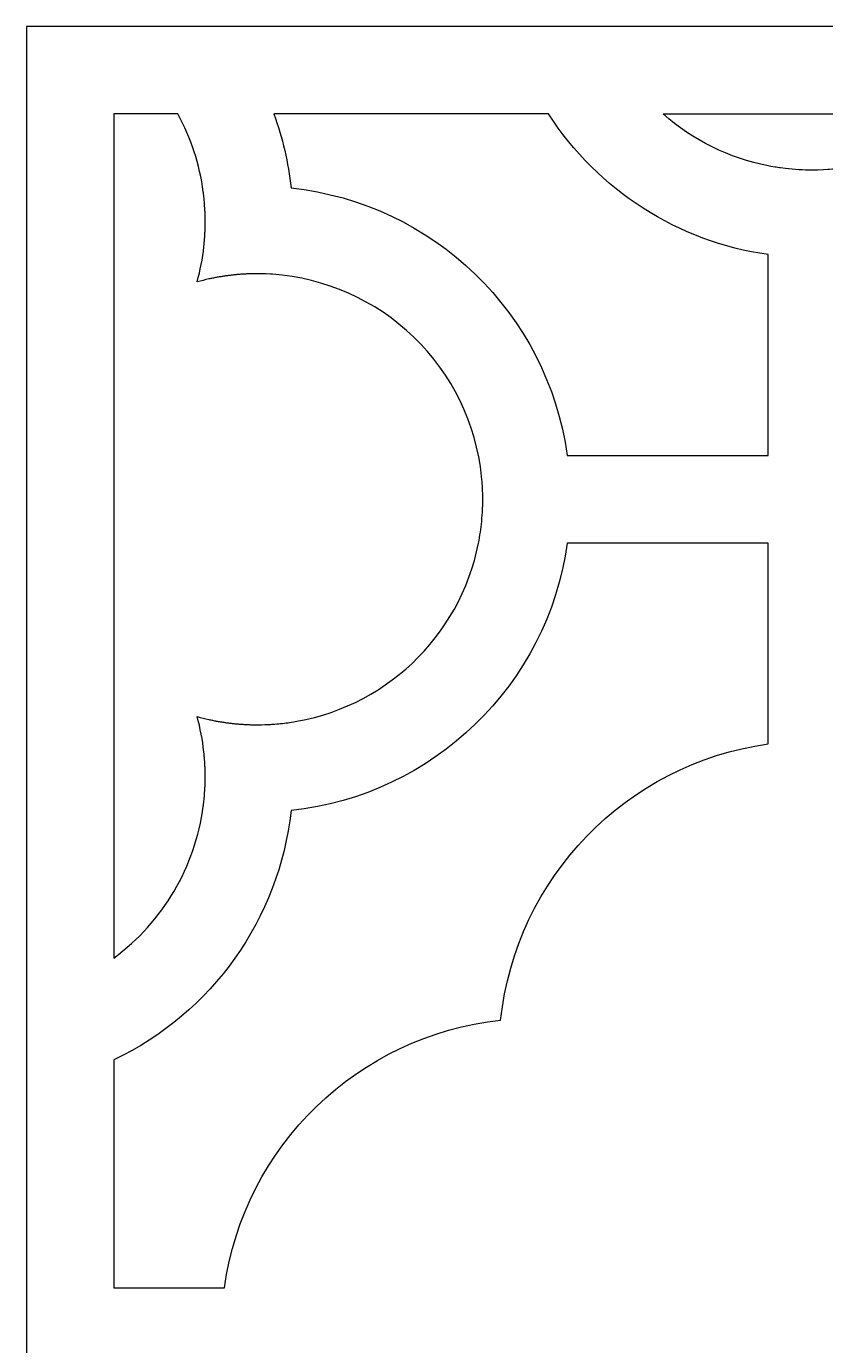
# Model space of a CAD drawing. Header units: centimetres. Extents: x -8.6 to 7.4, y -2.5 to 11.8.
# Drawn here: x -0.189 to 1.044, y 9.78 to 11.816 of the extents above; entities that cross this region are included whole.
import ezdxf

# ---------------------------------------------------------------- set-up
doc = ezdxf.new("R2010")
doc.units = ezdxf.units.CM
doc.header["$MEASUREMENT"] = 0
doc.layers.add('layer 1', color=7, linetype='Continuous')

msp = doc.modelspace()

# ---------------------------------------------------------------- linework, layer by layer
at = {"layer": 'layer 1', "color": 242}
for points, knots in [([(-0.18941, 11.81631), (-0.18941, 11.81631), (-0.0542, 11.81631), (-0.0542, 11.81631), (-0.0542, 11.81631), (-0.0542, 11.81631), (7.23783, 11.81631), (7.23783, 11.81631), (7.23783, 11.81631), (7.23783, 11.81631), (7.37304, 11.81631), (7.37304, 11.81631), (7.37304, 11.81631), (7.37304, 11.81631), (7.37304, 11.6811), (7.37304, 11.6811), (7.37304, 11.6811), (7.37304, 11.6811), (7.37304, -2.35212), (7.37304, -2.35212), (7.37304, -2.35212), (7.37304, -2.35212), (7.37304, -2.48733), (7.37304, -2.48733), (7.37304, -2.48733), (7.37304, -2.48733), (7.23783, -2.48733), (7.23783, -2.48733), (7.23783, -2.48733), (7.23783, -2.48733), (-0.0542, -2.48733), (-0.0542, -2.48733), (-0.0542, -2.48733), (-0.0542, -2.48733), (-0.18941, -2.48733), (-0.18941, -2.48733), (-0.18941, -2.48733), (-0.18941, -2.48733), (-0.18941, -2.35212), (-0.18941, -2.35212), (-0.18941, -2.35212), (-0.18941, -2.35212), (-0.18941, 11.6811), (-0.18941, 11.6811), (-0.18941, 11.6811), (-0.18941, 11.6811), (-0.18941, 11.81631), (-0.18941, 11.81631)], [0, 0, 0, 0, 0.0769231, 0.0769231, 0.0769231, 0.0769231, 0.1538462, 0.1538462, 0.1538462, 0.1538462, 0.2307692, 0.2307692, 0.2307692, 0.2307692, 0.3076923, 0.3076923, 0.3076923, 0.3076923, 0.3846154, 0.3846154, 0.3846154, 0.3846154, 0.4615385, 0.4615385, 0.4615385, 0.4615385, 0.5384615, 0.5384615, 0.5384615, 0.5384615, 0.6153846, 0.6153846, 0.6153846, 0.6153846, 0.6923077, 0.6923077, 0.6923077, 0.6923077, 0.7692308, 0.7692308, 0.7692308, 0.7692308, 0.8461538, 0.8461538, 0.8461538, 0.8461538, 1, 1, 1, 1]), ([(0.04442, 11.6811), (0.06472, 11.64383), (0.078, 11.60313), (0.08359, 11.56107), (0.08359, 11.56107), (0.08359, 11.56107), (0.08379, 11.55961), (0.08379, 11.55961), (0.08379, 11.55961), (0.08379, 11.55961), (0.08396, 11.55813), (0.08396, 11.55813), (0.08396, 11.55813), (0.08396, 11.55813), (0.08432, 11.55518), (0.08432, 11.55518), (0.08432, 11.55518), (0.08432, 11.55518), (0.08458, 11.55297), (0.08458, 11.55297), (0.08458, 11.55297), (0.08458, 11.55297), (0.08475, 11.55152), (0.08475, 11.55152), (0.08475, 11.55152), (0.08475, 11.55152), (0.08496, 11.54928), (0.08496, 11.54928), (0.08496, 11.54928), (0.08496, 11.54928), (0.08514, 11.54739), (0.08514, 11.54739), (0.08514, 11.54739), (0.08514, 11.54739), (0.0853, 11.54559), (0.0853, 11.54559), (0.0853, 11.54559), (0.0853, 11.54559), (0.08542, 11.54408), (0.08542, 11.54408), (0.08542, 11.54408), (0.08542, 11.54408), (0.08553, 11.54283), (0.08553, 11.54283), (0.08553, 11.54283), (0.08553, 11.54283), (0.08566, 11.54111), (0.08566, 11.54111), (0.08566, 11.54111), (0.08566, 11.54111), (0.0861, 11.53442), (0.0861, 11.53442), (0.0861, 11.53442), (0.0861, 11.53442), (0.08619, 11.53294), (0.08619, 11.53294), (0.08619, 11.53294), (0.08619, 11.53294), (0.08624, 11.53143), (0.08624, 11.53143), (0.08624, 11.53143), (0.08624, 11.53143), (0.08633, 11.52994), (0.08633, 11.52994), (0.08633, 11.52994), (0.08633, 11.52994), (0.08638, 11.52843), (0.08638, 11.52843), (0.08638, 11.52843), (0.08638, 11.52843), (0.08645, 11.52623), (0.08645, 11.52623), (0.08645, 11.52623), (0.08645, 11.52623), (0.08659, 11.52124), (0.08659, 11.52124), (0.08659, 11.52124), (0.08659, 11.52124), (0.08661, 11.51936), (0.08661, 11.51936), (0.08661, 11.51936), (0.08661, 11.51936), (0.08666, 11.51708), (0.08666, 11.51708), (0.08666, 11.51708), (0.08666, 11.51708), (0.08668, 11.51486), (0.08668, 11.51486), (0.08668, 11.51486), (0.08668, 11.51486), (0.08666, 11.51334), (0.08666, 11.51334), (0.08666, 11.51334), (0.08666, 11.51334), (0.08666, 11.51185), (0.08666, 11.51185), (0.08666, 11.51185), (0.08666, 11.51185), (0.08661, 11.51034), (0.08661, 11.51034), (0.08661, 11.51034), (0.08661, 11.51034), (0.08661, 11.50884), (0.08661, 11.50884), (0.08661, 11.50884), (0.08661, 11.50884), (0.08657, 11.50734), (0.08657, 11.50734), (0.08657, 11.50734), (0.08657, 11.50734), (0.08654, 11.50583), (0.08654, 11.50583), (0.08654, 11.50583), (0.08654, 11.50583), (0.08651, 11.50434), (0.08651, 11.50434), (0.08651, 11.50434), (0.08651, 11.50434), (0.08645, 11.50285), (0.08645, 11.50285), (0.08645, 11.50285), (0.08645, 11.50285), (0.08638, 11.50136), (0.08638, 11.50136), (0.08638, 11.50136), (0.08638, 11.50136), (0.08633, 11.49984), (0.08633, 11.49984), (0.08633, 11.49984), (0.08633, 11.49984), (0.08624, 11.49835), (0.08624, 11.49835), (0.08624, 11.49835), (0.08624, 11.49835), (0.08619, 11.49687), (0.08619, 11.49687), (0.08619, 11.49687), (0.08619, 11.49687), (0.0861, 11.49538), (0.0861, 11.49538), (0.0861, 11.49538), (0.0861, 11.49538), (0.08603, 11.4939), (0.08603, 11.4939), (0.08603, 11.4939), (0.08603, 11.4939), (0.08593, 11.4924), (0.08593, 11.4924), (0.08593, 11.4924), (0.08593, 11.4924), (0.08585, 11.49094), (0.08585, 11.49094), (0.08585, 11.49094), (0.08585, 11.49094), (0.08573, 11.48944), (0.08573, 11.48944), (0.08573, 11.48944), (0.08573, 11.48944), (0.08563, 11.48799), (0.08563, 11.48799), (0.08563, 11.48799), (0.08563, 11.48799), (0.0855, 11.48648), (0.0855, 11.48648), (0.0855, 11.48648), (0.0855, 11.48648), (0.08538, 11.48502), (0.08538, 11.48502), (0.08538, 11.48502), (0.08538, 11.48502), (0.08522, 11.48351), (0.08522, 11.48351), (0.08522, 11.48351), (0.08522, 11.48351), (0.08511, 11.48206), (0.08511, 11.48206), (0.08511, 11.48206), (0.08511, 11.48206), (0.08497, 11.48059), (0.08497, 11.48059), (0.08497, 11.48059), (0.08497, 11.48059), (0.08485, 11.47914), (0.08485, 11.47914), (0.08485, 11.47914), (0.08485, 11.47914), (0.08468, 11.47767), (0.08468, 11.47767), (0.08468, 11.47767), (0.08468, 11.47767), (0.08452, 11.4762), (0.08452, 11.4762), (0.08452, 11.4762), (0.08251, 11.4579), (0.07903, 11.43979), (0.07412, 11.42205), (0.07412, 11.42205), (0.08014, 11.42368), (0.0862, 11.42516), (0.09229, 11.42649), (0.09229, 11.42649), (0.09229, 11.42649), (0.09371, 11.42681), (0.09371, 11.42681), (0.09371, 11.42681), (0.09371, 11.42681), (0.09513, 11.4271), (0.09513, 11.4271), (0.09513, 11.4271), (0.09513, 11.4271), (0.09655, 11.42742), (0.09655, 11.42742), (0.09655, 11.42742), (0.09655, 11.42742), (0.09797, 11.42769), (0.09797, 11.42769), (0.09797, 11.42769), (0.09797, 11.42769), (0.09939, 11.42798), (0.09939, 11.42798), (0.09939, 11.42798), (0.09939, 11.42798), (0.1008, 11.42824), (0.1008, 11.42824), (0.1008, 11.42824), (0.1008, 11.42824), (0.10223, 11.42853), (0.10223, 11.42853), (0.10223, 11.42853), (0.10223, 11.42853), (0.10365, 11.42877), (0.10365, 11.42877), (0.10365, 11.42877), (0.10365, 11.42877), (0.1051, 11.42906), (0.1051, 11.42906), (0.1051, 11.42906), (0.1051, 11.42906), (0.10651, 11.4293), (0.10651, 11.4293), (0.10651, 11.4293), (0.10651, 11.4293), (0.10797, 11.42958), (0.10797, 11.42958), (0.10797, 11.42958), (0.10797, 11.42958), (0.10939, 11.42979), (0.10939, 11.42979), (0.10939, 11.42979), (0.10939, 11.42979), (0.11084, 11.43003), (0.11084, 11.43003), (0.11084, 11.43003), (0.11084, 11.43003), (0.11227, 11.43027), (0.11227, 11.43027), (0.11227, 11.43027), (0.11227, 11.43027), (0.11373, 11.4305), (0.11373, 11.4305), (0.11373, 11.4305), (0.11373, 11.4305), (0.11516, 11.43071), (0.11516, 11.43071), (0.11516, 11.43071), (0.11516, 11.43071), (0.11662, 11.43093), (0.11662, 11.43093), (0.11662, 11.43093), (0.11662, 11.43093), (0.11809, 11.43114), (0.11809, 11.43114), (0.11809, 11.43114), (0.11809, 11.43114), (0.11955, 11.43137), (0.11955, 11.43137), (0.11955, 11.43137), (0.11955, 11.43137), (0.12097, 11.43154), (0.12097, 11.43154), (0.12097, 11.43154), (0.12097, 11.43154), (0.12244, 11.43173), (0.12244, 11.43173), (0.12244, 11.43173), (0.12244, 11.43173), (0.1239, 11.4319), (0.1239, 11.4319), (0.1239, 11.4319), (0.1239, 11.4319), (0.12536, 11.4321), (0.12536, 11.4321), (0.12536, 11.4321), (0.12536, 11.4321), (0.12681, 11.43226), (0.12681, 11.43226), (0.12681, 11.43226), (0.12681, 11.43226), (0.12828, 11.43244), (0.12828, 11.43244), (0.12828, 11.43244), (0.12828, 11.43244), (0.12974, 11.4326), (0.12974, 11.4326), (0.12974, 11.4326), (0.12974, 11.4326), (0.13122, 11.43276), (0.13122, 11.43276), (0.13122, 11.43276), (0.13122, 11.43276), (0.13267, 11.43289), (0.13267, 11.43289), (0.13267, 11.43289), (0.13267, 11.43289), (0.13413, 11.43303), (0.13413, 11.43303), (0.13413, 11.43303), (0.13413, 11.43303), (0.13559, 11.43315), (0.13559, 11.43315), (0.13559, 11.43315), (0.13559, 11.43315), (0.13709, 11.4333), (0.13709, 11.4333), (0.13709, 11.4333), (0.13709, 11.4333), (0.13855, 11.43343), (0.13855, 11.43343), (0.13855, 11.43343), (0.13855, 11.43343), (0.14006, 11.43354), (0.14006, 11.43354), (0.14006, 11.43354), (0.14006, 11.43354), (0.14151, 11.43366), (0.14151, 11.43366), (0.14151, 11.43366), (0.14151, 11.43366), (0.14302, 11.43378), (0.14302, 11.43378), (0.14302, 11.43378), (0.14302, 11.43378), (0.14447, 11.43386), (0.14447, 11.43386), (0.14447, 11.43386), (0.14447, 11.43386), (0.14598, 11.43396), (0.14598, 11.43396), (0.14598, 11.43396), (0.14598, 11.43396), (0.14745, 11.43403), (0.14745, 11.43403), (0.14745, 11.43403), (0.14745, 11.43403), (0.14896, 11.43412), (0.14896, 11.43412), (0.14896, 11.43412), (0.14896, 11.43412), (0.15042, 11.43417), (0.15042, 11.43417), (0.15042, 11.43417), (0.15042, 11.43417), (0.15193, 11.43425), (0.15193, 11.43425), (0.15193, 11.43425), (0.15193, 11.43425), (0.15343, 11.43431), (0.15343, 11.43431), (0.15343, 11.43431), (0.15343, 11.43431), (0.15493, 11.43438), (0.15493, 11.43438), (0.15493, 11.43438), (0.15493, 11.43438), (0.15641, 11.43442), (0.15641, 11.43442), (0.15641, 11.43442), (0.15641, 11.43442), (0.15792, 11.43447), (0.15792, 11.43447), (0.15792, 11.43447), (0.15792, 11.43447), (0.15941, 11.4345), (0.15941, 11.4345), (0.15941, 11.4345), (0.15941, 11.4345), (0.16092, 11.43453), (0.16092, 11.43453), (0.16092, 11.43453), (0.16092, 11.43453), (0.16241, 11.43453), (0.16241, 11.43453), (0.16241, 11.43453), (0.16241, 11.43453), (0.16392, 11.43457), (0.16392, 11.43457), (0.16392, 11.43457), (0.16392, 11.43457), (0.16541, 11.43457), (0.16541, 11.43457), (0.16541, 11.43457), (0.16541, 11.43457), (0.16693, 11.4346), (0.16693, 11.4346), (0.16693, 11.4346), (0.16693, 11.4346), (0.16844, 11.43457), (0.16844, 11.43457), (0.16844, 11.43457), (0.16844, 11.43457), (0.17026, 11.43456), (0.17026, 11.43456), (0.17026, 11.43456), (0.17026, 11.43456), (0.1722, 11.43453), (0.1722, 11.43453), (0.1722, 11.43453), (0.1722, 11.43453), (0.17864, 11.43437), (0.17864, 11.43437), (0.17864, 11.43437), (0.17864, 11.43437), (0.18049, 11.4343), (0.18049, 11.4343), (0.18049, 11.4343), (0.18049, 11.4343), (0.18722, 11.43397), (0.18722, 11.43397), (0.18722, 11.43397), (0.18722, 11.43397), (0.18871, 11.43387), (0.18871, 11.43387), (0.18871, 11.43387), (0.18871, 11.43387), (0.19022, 11.4338), (0.19022, 11.4338), (0.19022, 11.4338), (0.27211, 11.42804), (0.34942, 11.39366), (0.40856, 11.33671), (0.40856, 11.33671), (0.46773, 11.27974), (0.5048, 11.20359), (0.51318, 11.12188), (0.51318, 11.12188), (0.51318, 11.12188), (0.51368, 11.11659), (0.51368, 11.11659), (0.51368, 11.11659), (0.51368, 11.11659), (0.51385, 11.11449), (0.51385, 11.11449), (0.51385, 11.11449), (0.51422, 11.10968), (0.51451, 11.10487), (0.51471, 11.10005), (0.51471, 11.10005), (0.51471, 11.10005), (0.51476, 11.09844), (0.51476, 11.09844), (0.51476, 11.09844), (0.51476, 11.09844), (0.51485, 11.09628), (0.51485, 11.09628), (0.51485, 11.09628), (0.51485, 11.09628), (0.51493, 11.09322), (0.51493, 11.09322), (0.51493, 11.09322), (0.51493, 11.09322), (0.51493, 11.09196), (0.51493, 11.09196), (0.51493, 11.09196), (0.51493, 11.09196), (0.51498, 11.08981), (0.51498, 11.08981), (0.51498, 11.08981), (0.51498, 11.08981), (0.51499, 11.08762), (0.51499, 11.08762), (0.51499, 11.08762), (0.51499, 11.08762), (0.51499, 11.08547), (0.51499, 11.08547), (0.51499, 11.08547), (0.51499, 11.08547), (0.51498, 11.08332), (0.51498, 11.08332), (0.51498, 11.08332), (0.51498, 11.08332), (0.51494, 11.0816), (0.51494, 11.0816), (0.51494, 11.0816), (0.51494, 11.0816), (0.51493, 11.08008), (0.51493, 11.08008), (0.51493, 11.08008), (0.51493, 11.08008), (0.51489, 11.07793), (0.51489, 11.07793), (0.51489, 11.07793), (0.51489, 11.07793), (0.51481, 11.07575), (0.51481, 11.07575), (0.51481, 11.07575), (0.51481, 11.07575), (0.51476, 11.07427), (0.51476, 11.07427), (0.51476, 11.07427), (0.51455, 11.06871), (0.51422, 11.06314), (0.51377, 11.05759), (0.51377, 11.05759), (0.51377, 11.05759), (0.51331, 11.05226), (0.51331, 11.05226), (0.51331, 11.05226), (0.51216, 11.0411), (0.51052, 11.02999), (0.5084, 11.01897), (0.5084, 11.01897), (0.47978, 10.87332), (0.36156, 10.76191), (0.21451, 10.74174), (0.21451, 10.74174), (0.20681, 10.74067), (0.19908, 10.73987), (0.19132, 10.73934), (0.19132, 10.73934), (0.19132, 10.73934), (0.18949, 10.73921), (0.18949, 10.73921), (0.18949, 10.73921), (0.18949, 10.73921), (0.18798, 10.73913), (0.18798, 10.73913), (0.18798, 10.73913), (0.18798, 10.73913), (0.18049, 10.73876), (0.18049, 10.73876), (0.18049, 10.73876), (0.18049, 10.73876), (0.17864, 10.73867), (0.17864, 10.73867), (0.17864, 10.73867), (0.17864, 10.73867), (0.17331, 10.73852), (0.17331, 10.73852), (0.17331, 10.73852), (0.17331, 10.73852), (0.17144, 10.73851), (0.17144, 10.73851), (0.17144, 10.73851), (0.17144, 10.73851), (0.16917, 10.73847), (0.16917, 10.73847), (0.16917, 10.73847), (0.16917, 10.73847), (0.16693, 10.73845), (0.16693, 10.73845), (0.16693, 10.73845), (0.16693, 10.73845), (0.16541, 10.73847), (0.16541, 10.73847), (0.16541, 10.73847), (0.16541, 10.73847), (0.16392, 10.73847), (0.16392, 10.73847), (0.16392, 10.73847), (0.16392, 10.73847), (0.16241, 10.73851), (0.16241, 10.73851), (0.16241, 10.73851), (0.16241, 10.73851), (0.16092, 10.73851), (0.16092, 10.73851), (0.16092, 10.73851), (0.16092, 10.73851), (0.15941, 10.73856), (0.15941, 10.73856), (0.15941, 10.73856), (0.15941, 10.73856), (0.15792, 10.73858), (0.15792, 10.73858), (0.15792, 10.73858), (0.15792, 10.73858), (0.15641, 10.73862), (0.15641, 10.73862), (0.15641, 10.73862), (0.15641, 10.73862), (0.15493, 10.73866), (0.15493, 10.73866), (0.15493, 10.73866), (0.15493, 10.73866), (0.15343, 10.73875), (0.15343, 10.73875), (0.15343, 10.73875), (0.15343, 10.73875), (0.15193, 10.7388), (0.15193, 10.7388), (0.15193, 10.7388), (0.15193, 10.7388), (0.15042, 10.73887), (0.15042, 10.73887), (0.15042, 10.73887), (0.15042, 10.73887), (0.14896, 10.73894), (0.14896, 10.73894), (0.14896, 10.73894), (0.14896, 10.73894), (0.14745, 10.73901), (0.14745, 10.73901), (0.14745, 10.73901), (0.14745, 10.73901), (0.14599, 10.7391), (0.14599, 10.7391), (0.14599, 10.7391), (0.14599, 10.7391), (0.14449, 10.73919), (0.14449, 10.73919), (0.14449, 10.73919), (0.14449, 10.73919), (0.14303, 10.73927), (0.14303, 10.73927), (0.14303, 10.73927), (0.14303, 10.73927), (0.14152, 10.73939), (0.14152, 10.73939), (0.14152, 10.73939), (0.14152, 10.73939), (0.14007, 10.7395), (0.14007, 10.7395), (0.14007, 10.7395), (0.14007, 10.7395), (0.13856, 10.73963), (0.13856, 10.73963), (0.13856, 10.73963), (0.13856, 10.73963), (0.13711, 10.73974), (0.13711, 10.73974), (0.13711, 10.73974), (0.13711, 10.73974), (0.13563, 10.73989), (0.13563, 10.73989), (0.13563, 10.73989), (0.13563, 10.73989), (0.13416, 10.74002), (0.13416, 10.74002), (0.13416, 10.74002), (0.13416, 10.74002), (0.1327, 10.74017), (0.1327, 10.74017), (0.1327, 10.74017), (0.1327, 10.74017), (0.13124, 10.74028), (0.13124, 10.74028), (0.13124, 10.74028), (0.13124, 10.74028), (0.12976, 10.74044), (0.12976, 10.74044), (0.12976, 10.74044), (0.12976, 10.74044), (0.12831, 10.74061), (0.12831, 10.74061), (0.12831, 10.74061), (0.12831, 10.74061), (0.12685, 10.74078), (0.12685, 10.74078), (0.12685, 10.74078), (0.12685, 10.74078), (0.12538, 10.74094), (0.12538, 10.74094), (0.12538, 10.74094), (0.12538, 10.74094), (0.12392, 10.74115), (0.12392, 10.74115), (0.12392, 10.74115), (0.12392, 10.74115), (0.12247, 10.74131), (0.12247, 10.74131), (0.12247, 10.74131), (0.12247, 10.74131), (0.121, 10.74151), (0.121, 10.74151), (0.121, 10.74151), (0.121, 10.74151), (0.11958, 10.74167), (0.11958, 10.74167), (0.11958, 10.74167), (0.11958, 10.74167), (0.11813, 10.74191), (0.11813, 10.74191), (0.11813, 10.74191), (0.11813, 10.74191), (0.11667, 10.74211), (0.11667, 10.74211), (0.11667, 10.74211), (0.11667, 10.74211), (0.1152, 10.74234), (0.1152, 10.74234), (0.1152, 10.74234), (0.1152, 10.74234), (0.11377, 10.74254), (0.11377, 10.74254), (0.11377, 10.74254), (0.11377, 10.74254), (0.11231, 10.74279), (0.11231, 10.74279), (0.11231, 10.74279), (0.11231, 10.74279), (0.1109, 10.74302), (0.1109, 10.74302), (0.1109, 10.74302), (0.1109, 10.74302), (0.10943, 10.74325), (0.10943, 10.74325), (0.10943, 10.74325), (0.10943, 10.74325), (0.10801, 10.74348), (0.10801, 10.74348), (0.10801, 10.74348), (0.10801, 10.74348), (0.10655, 10.74375), (0.10655, 10.74375), (0.10655, 10.74375), (0.10655, 10.74375), (0.10513, 10.74399), (0.10513, 10.74399), (0.10513, 10.74399), (0.10513, 10.74399), (0.1037, 10.74427), (0.1037, 10.74427), (0.1037, 10.74427), (0.1037, 10.74427), (0.10228, 10.74452), (0.10228, 10.74452), (0.10228, 10.74452), (0.10228, 10.74452), (0.10087, 10.7448), (0.10087, 10.7448), (0.10087, 10.7448), (0.10087, 10.7448), (0.09943, 10.74507), (0.09943, 10.74507), (0.09943, 10.74507), (0.09943, 10.74507), (0.09802, 10.74535), (0.09802, 10.74535), (0.09802, 10.74535), (0.09802, 10.74535), (0.0966, 10.74563), (0.0966, 10.74563), (0.0966, 10.74563), (0.0966, 10.74563), (0.09518, 10.74596), (0.09518, 10.74596), (0.09518, 10.74596), (0.09518, 10.74596), (0.09376, 10.74623), (0.09376, 10.74623), (0.09376, 10.74623), (0.09376, 10.74623), (0.09234, 10.74656), (0.09234, 10.74656), (0.09234, 10.74656), (0.08625, 10.74788), (0.0802, 10.74937), (0.07419, 10.75101), (0.07419, 10.75101), (0.07904, 10.73326), (0.08249, 10.71514), (0.08451, 10.69685), (0.08451, 10.69685), (0.08451, 10.69685), (0.08467, 10.69539), (0.08467, 10.69539), (0.08467, 10.69539), (0.08467, 10.69539), (0.08483, 10.69391), (0.08483, 10.69391), (0.08483, 10.69391), (0.08483, 10.69391), (0.08496, 10.69245), (0.08496, 10.69245), (0.08496, 10.69245), (0.08496, 10.69245), (0.08511, 10.691), (0.08511, 10.691), (0.08511, 10.691), (0.08511, 10.691), (0.08522, 10.68953), (0.08522, 10.68953), (0.08522, 10.68953), (0.08522, 10.68953), (0.08538, 10.68803), (0.08538, 10.68803), (0.08538, 10.68803), (0.08538, 10.68803), (0.0855, 10.68657), (0.0855, 10.68657), (0.0855, 10.68657), (0.0855, 10.68657), (0.08563, 10.68507), (0.08563, 10.68507), (0.08563, 10.68507), (0.08563, 10.68507), (0.08573, 10.6836), (0.08573, 10.6836), (0.08573, 10.6836), (0.08573, 10.6836), (0.08585, 10.68211), (0.08585, 10.68211), (0.08585, 10.68211), (0.08585, 10.68211), (0.08593, 10.68066), (0.08593, 10.68066), (0.08593, 10.68066), (0.08593, 10.68066), (0.08603, 10.67914), (0.08603, 10.67914), (0.08603, 10.67914), (0.08603, 10.67914), (0.0861, 10.67768), (0.0861, 10.67768), (0.0861, 10.67768), (0.0861, 10.67768), (0.08619, 10.67617), (0.08619, 10.67617), (0.08619, 10.67617), (0.08619, 10.67617), (0.08624, 10.6747), (0.08624, 10.6747), (0.08624, 10.6747), (0.08624, 10.6747), (0.08633, 10.6732), (0.08633, 10.6732), (0.08633, 10.6732), (0.08633, 10.6732), (0.08638, 10.6717), (0.08638, 10.6717), (0.08638, 10.6717), (0.08638, 10.6717), (0.08645, 10.6702), (0.08645, 10.6702), (0.08645, 10.6702), (0.08645, 10.6702), (0.08651, 10.66871), (0.08651, 10.66871), (0.08651, 10.66871), (0.08651, 10.66871), (0.08654, 10.66721), (0.08654, 10.66721), (0.08654, 10.66721), (0.08654, 10.66721), (0.08657, 10.6657), (0.08657, 10.6657), (0.08657, 10.6657), (0.08657, 10.6657), (0.08661, 10.66421), (0.08661, 10.66421), (0.08661, 10.66421), (0.08661, 10.66421), (0.08661, 10.6627), (0.08661, 10.6627), (0.08661, 10.6627), (0.08661, 10.6627), (0.08666, 10.66121), (0.08666, 10.66121), (0.08666, 10.66121), (0.08666, 10.66121), (0.08666, 10.6597), (0.08666, 10.6597), (0.08666, 10.6597), (0.08666, 10.6597), (0.08668, 10.65819), (0.08668, 10.65819), (0.08668, 10.65819), (0.08668, 10.65819), (0.08666, 10.65669), (0.08666, 10.65669), (0.08666, 10.65669), (0.08666, 10.65669), (0.08663, 10.65487), (0.08663, 10.65487), (0.08663, 10.65487), (0.08663, 10.65487), (0.08661, 10.65292), (0.08661, 10.65292), (0.08661, 10.65292), (0.08661, 10.65292), (0.08651, 10.64785), (0.08651, 10.64785), (0.08651, 10.64785), (0.08651, 10.64785), (0.08638, 10.64461), (0.08638, 10.64461), (0.08638, 10.64461), (0.08638, 10.64461), (0.08633, 10.64312), (0.08633, 10.64312), (0.08633, 10.64312), (0.08633, 10.64312), (0.08624, 10.64161), (0.08624, 10.64161), (0.08624, 10.64161), (0.08624, 10.64161), (0.0862, 10.64031), (0.0862, 10.64031), (0.0862, 10.64031), (0.0862, 10.64031), (0.0861, 10.63863), (0.0861, 10.63863), (0.0861, 10.63863), (0.0861, 10.63863), (0.08568, 10.63211), (0.08568, 10.63211), (0.08568, 10.63211), (0.08568, 10.63211), (0.08554, 10.63043), (0.08554, 10.63043), (0.08554, 10.63043), (0.08554, 10.63043), (0.08542, 10.62896), (0.08542, 10.62896), (0.08542, 10.62896), (0.08542, 10.62896), (0.0853, 10.62746), (0.0853, 10.62746), (0.0853, 10.62746), (0.0853, 10.62746), (0.08515, 10.626), (0.08515, 10.626), (0.08515, 10.626), (0.08515, 10.626), (0.08504, 10.62458), (0.08504, 10.62458), (0.08504, 10.62458), (0.08504, 10.62458), (0.08485, 10.62248), (0.08485, 10.62248), (0.08485, 10.62248), (0.08485, 10.62248), (0.08466, 10.62081), (0.08466, 10.62081), (0.08466, 10.62081), (0.08466, 10.62081), (0.08441, 10.61861), (0.08441, 10.61861), (0.08441, 10.61861), (0.08441, 10.61861), (0.08408, 10.61592), (0.08408, 10.61592), (0.08408, 10.61592), (0.08408, 10.61592), (0.08388, 10.61419), (0.08388, 10.61419), (0.08388, 10.61419), (0.08388, 10.61419), (0.08368, 10.6127), (0.08368, 10.6127), (0.08368, 10.6127), (0.07122, 10.51926), (0.02145, 10.43477), (-0.0542, 10.37853), (-0.0542, 10.37853), (-0.0542, 10.37853), (-0.0542, 11.6811), (-0.0542, 11.6811), (-0.0542, 11.6811), (-0.0542, 11.6811), (0.04442, 11.6811), (0.04442, 11.6811)], [0, 0, 0, 0, 0.0040984, 0.0040984, 0.0040984, 0.0040984, 0.0081967, 0.0081967, 0.0081967, 0.0081967, 0.0122951, 0.0122951, 0.0122951, 0.0122951, 0.0163934, 0.0163934, 0.0163934, 0.0163934, 0.0204918, 0.0204918, 0.0204918, 0.0204918, 0.0245902, 0.0245902, 0.0245902, 0.0245902, 0.0286885, 0.0286885, 0.0286885, 0.0286885, 0.0327869, 0.0327869, 0.0327869, 0.0327869, 0.0368852, 0.0368852, 0.0368852, 0.0368852, 0.0409836, 0.0409836, 0.0409836, 0.0409836, 0.045082, 0.045082, 0.045082, 0.045082, 0.0491803, 0.0491803, 0.0491803, 0.0491803, 0.0532787, 0.0532787, 0.0532787, 0.0532787, 0.057377, 0.057377, 0.057377, 0.057377, 0.0614754, 0.0614754, 0.0614754, 0.0614754, 0.0655738, 0.0655738, 0.0655738, 0.0655738, 0.0696721, 0.0696721, 0.0696721, 0.0696721, 0.0737705, 0.0737705, 0.0737705, 0.0737705, 0.0778689, 0.0778689, 0.0778689, 0.0778689, 0.0819672, 0.0819672, 0.0819672, 0.0819672, 0.0860656, 0.0860656, 0.0860656, 0.0860656, 0.0901639, 0.0901639, 0.0901639, 0.0901639, 0.0942623, 0.0942623, 0.0942623, 0.0942623, 0.0983607, 0.0983607, 0.0983607, 0.0983607, 0.102459, 0.102459, 0.102459, 0.102459, 0.1065574, 0.1065574, 0.1065574, 0.1065574, 0.1106557, 0.1106557, 0.1106557, 0.1106557, 0.1147541, 0.1147541, 0.1147541, 0.1147541, 0.1188525, 0.1188525, 0.1188525, 0.1188525, 0.1229508, 0.1229508, 0.1229508, 0.1229508, 0.1270492, 0.1270492, 0.1270492, 0.1270492, 0.1311475, 0.1311475, 0.1311475, 0.1311475, 0.1352459, 0.1352459, 0.1352459, 0.1352459, 0.1393443, 0.1393443, 0.1393443, 0.1393443, 0.1434426, 0.1434426, 0.1434426, 0.1434426, 0.147541, 0.147541, 0.147541, 0.147541, 0.1516393, 0.1516393, 0.1516393, 0.1516393, 0.1557377, 0.1557377, 0.1557377, 0.1557377, 0.1598361, 0.1598361, 0.1598361, 0.1598361, 0.1639344, 0.1639344, 0.1639344, 0.1639344, 0.1680328, 0.1680328, 0.1680328, 0.1680328, 0.1721311, 0.1721311, 0.1721311, 0.1721311, 0.1762295, 0.1762295, 0.1762295, 0.1762295, 0.1803279, 0.1803279, 0.1803279, 0.1803279, 0.1844262, 0.1844262, 0.1844262, 0.1844262, 0.1885246, 0.1885246, 0.1885246, 0.1885246, 0.192623, 0.192623, 0.192623, 0.192623, 0.1967213, 0.1967213, 0.1967213, 0.1967213, 0.2008197, 0.2008197, 0.2008197, 0.2008197, 0.204918, 0.204918, 0.204918, 0.204918, 0.2090164, 0.2090164, 0.2090164, 0.2090164, 0.2131148, 0.2131148, 0.2131148, 0.2131148, 0.2172131, 0.2172131, 0.2172131, 0.2172131, 0.2213115, 0.2213115, 0.2213115, 0.2213115, 0.2254098, 0.2254098, 0.2254098, 0.2254098, 0.2295082, 0.2295082, 0.2295082, 0.2295082, 0.2336066, 0.2336066, 0.2336066, 0.2336066, 0.2377049, 0.2377049, 0.2377049, 0.2377049, 0.2418033, 0.2418033, 0.2418033, 0.2418033, 0.2459016, 0.2459016, 0.2459016, 0.2459016, 0.25, 0.25, 0.25, 0.25, 0.2540984, 0.2540984, 0.2540984, 0.2540984, 0.2581967, 0.2581967, 0.2581967, 0.2581967, 0.2622951, 0.2622951, 0.2622951, 0.2622951, 0.2663934, 0.2663934, 0.2663934, 0.2663934, 0.2704918, 0.2704918, 0.2704918, 0.2704918, 0.2745902, 0.2745902, 0.2745902, 0.2745902, 0.2786885, 0.2786885, 0.2786885, 0.2786885, 0.2827869, 0.2827869, 0.2827869, 0.2827869, 0.2868852, 0.2868852, 0.2868852, 0.2868852, 0.2909836, 0.2909836, 0.2909836, 0.2909836, 0.295082, 0.295082, 0.295082, 0.295082, 0.2991803, 0.2991803, 0.2991803, 0.2991803, 0.3032787, 0.3032787, 0.3032787, 0.3032787, 0.307377, 0.307377, 0.307377, 0.307377, 0.3114754, 0.3114754, 0.3114754, 0.3114754, 0.3155738, 0.3155738, 0.3155738, 0.3155738, 0.3196721, 0.3196721, 0.3196721, 0.3196721, 0.3237705, 0.3237705, 0.3237705, 0.3237705, 0.3278689, 0.3278689, 0.3278689, 0.3278689, 0.3319672, 0.3319672, 0.3319672, 0.3319672, 0.3360656, 0.3360656, 0.3360656, 0.3360656, 0.3401639, 0.3401639, 0.3401639, 0.3401639, 0.3442623, 0.3442623, 0.3442623, 0.3442623, 0.3483607, 0.3483607, 0.3483607, 0.3483607, 0.352459, 0.352459, 0.352459, 0.352459, 0.3565574, 0.3565574, 0.3565574, 0.3565574, 0.3606557, 0.3606557, 0.3606557, 0.3606557, 0.3647541, 0.3647541, 0.3647541, 0.3647541, 0.3688525, 0.3688525, 0.3688525, 0.3688525, 0.3729508, 0.3729508, 0.3729508, 0.3729508, 0.3770492, 0.3770492, 0.3770492, 0.3770492, 0.3811475, 0.3811475, 0.3811475, 0.3811475, 0.3852459, 0.3852459, 0.3852459, 0.3852459, 0.3893443, 0.3893443, 0.3893443, 0.3893443, 0.3934426, 0.3934426, 0.3934426, 0.3934426, 0.397541, 0.397541, 0.397541, 0.397541, 0.4016393, 0.4016393, 0.4016393, 0.4016393, 0.4057377, 0.4057377, 0.4057377, 0.4057377, 0.4098361, 0.4098361, 0.4098361, 0.4098361, 0.4139344, 0.4139344, 0.4139344, 0.4139344, 0.4180328, 0.4180328, 0.4180328, 0.4180328, 0.4221311, 0.4221311, 0.4221311, 0.4221311, 0.4262295, 0.4262295, 0.4262295, 0.4262295, 0.4303279, 0.4303279, 0.4303279, 0.4303279, 0.4344262, 0.4344262, 0.4344262, 0.4344262, 0.4385246, 0.4385246, 0.4385246, 0.4385246, 0.442623, 0.442623, 0.442623, 0.442623, 0.4467213, 0.4467213, 0.4467213, 0.4467213, 0.4508197, 0.4508197, 0.4508197, 0.4508197, 0.454918, 0.454918, 0.454918, 0.454918, 0.4590164, 0.4590164, 0.4590164, 0.4590164, 0.4631148, 0.4631148, 0.4631148, 0.4631148, 0.4672131, 0.4672131, 0.4672131, 0.4672131, 0.4713115, 0.4713115, 0.4713115, 0.4713115, 0.4754098, 0.4754098, 0.4754098, 0.4754098, 0.4795082, 0.4795082, 0.4795082, 0.4795082, 0.4836066, 0.4836066, 0.4836066, 0.4836066, 0.4877049, 0.4877049, 0.4877049, 0.4877049, 0.4918033, 0.4918033, 0.4918033, 0.4918033, 0.4959016, 0.4959016, 0.4959016, 0.4959016, 0.5, 0.5, 0.5, 0.5, 0.5040984, 0.5040984, 0.5040984, 0.5040984, 0.5081967, 0.5081967, 0.5081967, 0.5081967, 0.5122951, 0.5122951, 0.5122951, 0.5122951, 0.5163934, 0.5163934, 0.5163934, 0.5163934, 0.5204918, 0.5204918, 0.5204918, 0.5204918, 0.5245902, 0.5245902, 0.5245902, 0.5245902, 0.5286885, 0.5286885, 0.5286885, 0.5286885, 0.5327869, 0.5327869, 0.5327869, 0.5327869, 0.5368852, 0.5368852, 0.5368852, 0.5368852, 0.5409836, 0.5409836, 0.5409836, 0.5409836, 0.545082, 0.545082, 0.545082, 0.545082, 0.5491803, 0.5491803, 0.5491803, 0.5491803, 0.5532787, 0.5532787, 0.5532787, 0.5532787, 0.557377, 0.557377, 0.557377, 0.557377, 0.5614754, 0.5614754, 0.5614754, 0.5614754, 0.5655738, 0.5655738, 0.5655738, 0.5655738, 0.5696721, 0.5696721, 0.5696721, 0.5696721, 0.5737705, 0.5737705, 0.5737705, 0.5737705, 0.5778689, 0.5778689, 0.5778689, 0.5778689, 0.5819672, 0.5819672, 0.5819672, 0.5819672, 0.5860656, 0.5860656, 0.5860656, 0.5860656, 0.5901639, 0.5901639, 0.5901639, 0.5901639, 0.5942623, 0.5942623, 0.5942623, 0.5942623, 0.5983607, 0.5983607, 0.5983607, 0.5983607, 0.602459, 0.602459, 0.602459, 0.602459, 0.6065574, 0.6065574, 0.6065574, 0.6065574, 0.6106557, 0.6106557, 0.6106557, 0.6106557, 0.6147541, 0.6147541, 0.6147541, 0.6147541, 0.6188525, 0.6188525, 0.6188525, 0.6188525, 0.6229508, 0.6229508, 0.6229508, 0.6229508, 0.6270492, 0.6270492, 0.6270492, 0.6270492, 0.6311475, 0.6311475, 0.6311475, 0.6311475, 0.6352459, 0.6352459, 0.6352459, 0.6352459, 0.6393443, 0.6393443, 0.6393443, 0.6393443, 0.6434426, 0.6434426, 0.6434426, 0.6434426, 0.647541, 0.647541, 0.647541, 0.647541, 0.6516393, 0.6516393, 0.6516393, 0.6516393, 0.6557377, 0.6557377, 0.6557377, 0.6557377, 0.6598361, 0.6598361, 0.6598361, 0.6598361, 0.6639344, 0.6639344, 0.6639344, 0.6639344, 0.6680328, 0.6680328, 0.6680328, 0.6680328, 0.6721311, 0.6721311, 0.6721311, 0.6721311, 0.6762295, 0.6762295, 0.6762295, 0.6762295, 0.6803279, 0.6803279, 0.6803279, 0.6803279, 0.6844262, 0.6844262, 0.6844262, 0.6844262, 0.6885246, 0.6885246, 0.6885246, 0.6885246, 0.692623, 0.692623, 0.692623, 0.692623, 0.6967213, 0.6967213, 0.6967213, 0.6967213, 0.7008197, 0.7008197, 0.7008197, 0.7008197, 0.704918, 0.704918, 0.704918, 0.704918, 0.7090164, 0.7090164, 0.7090164, 0.7090164, 0.7131148, 0.7131148, 0.7131148, 0.7131148, 0.7172131, 0.7172131, 0.7172131, 0.7172131, 0.7213115, 0.7213115, 0.7213115, 0.7213115, 0.7254098, 0.7254098, 0.7254098, 0.7254098, 0.7295082, 0.7295082, 0.7295082, 0.7295082, 0.7336066, 0.7336066, 0.7336066, 0.7336066, 0.7377049, 0.7377049, 0.7377049, 0.7377049, 0.7418033, 0.7418033, 0.7418033, 0.7418033, 0.7459016, 0.7459016, 0.7459016, 0.7459016, 0.75, 0.75, 0.75, 0.75, 0.7540984, 0.7540984, 0.7540984, 0.7540984, 0.7581967, 0.7581967, 0.7581967, 0.7581967, 0.7622951, 0.7622951, 0.7622951, 0.7622951, 0.7663934, 0.7663934, 0.7663934, 0.7663934, 0.7704918, 0.7704918, 0.7704918, 0.7704918, 0.7745902, 0.7745902, 0.7745902, 0.7745902, 0.7786885, 0.7786885, 0.7786885, 0.7786885, 0.7827869, 0.7827869, 0.7827869, 0.7827869, 0.7868852, 0.7868852, 0.7868852, 0.7868852, 0.7909836, 0.7909836, 0.7909836, 0.7909836, 0.795082, 0.795082, 0.795082, 0.795082, 0.7991803, 0.7991803, 0.7991803, 0.7991803, 0.8032787, 0.8032787, 0.8032787, 0.8032787, 0.807377, 0.807377, 0.807377, 0.807377, 0.8114754, 0.8114754, 0.8114754, 0.8114754, 0.8155738, 0.8155738, 0.8155738, 0.8155738, 0.8196721, 0.8196721, 0.8196721, 0.8196721, 0.8237705, 0.8237705, 0.8237705, 0.8237705, 0.8278689, 0.8278689, 0.8278689, 0.8278689, 0.8319672, 0.8319672, 0.8319672, 0.8319672, 0.8360656, 0.8360656, 0.8360656, 0.8360656, 0.8401639, 0.8401639, 0.8401639, 0.8401639, 0.8442623, 0.8442623, 0.8442623, 0.8442623, 0.8483607, 0.8483607, 0.8483607, 0.8483607, 0.852459, 0.852459, 0.852459, 0.852459, 0.8565574, 0.8565574, 0.8565574, 0.8565574, 0.8606557, 0.8606557, 0.8606557, 0.8606557, 0.8647541, 0.8647541, 0.8647541, 0.8647541, 0.8688525, 0.8688525, 0.8688525, 0.8688525, 0.8729508, 0.8729508, 0.8729508, 0.8729508, 0.8770492, 0.8770492, 0.8770492, 0.8770492, 0.8811475, 0.8811475, 0.8811475, 0.8811475, 0.8852459, 0.8852459, 0.8852459, 0.8852459, 0.8893443, 0.8893443, 0.8893443, 0.8893443, 0.8934426, 0.8934426, 0.8934426, 0.8934426, 0.897541, 0.897541, 0.897541, 0.897541, 0.9016393, 0.9016393, 0.9016393, 0.9016393, 0.9057377, 0.9057377, 0.9057377, 0.9057377, 0.9098361, 0.9098361, 0.9098361, 0.9098361, 0.9139344, 0.9139344, 0.9139344, 0.9139344, 0.9180328, 0.9180328, 0.9180328, 0.9180328, 0.9221311, 0.9221311, 0.9221311, 0.9221311, 0.9262295, 0.9262295, 0.9262295, 0.9262295, 0.9303279, 0.9303279, 0.9303279, 0.9303279, 0.9344262, 0.9344262, 0.9344262, 0.9344262, 0.9385246, 0.9385246, 0.9385246, 0.9385246, 0.942623, 0.942623, 0.942623, 0.942623, 0.9467213, 0.9467213, 0.9467213, 0.9467213, 0.9508197, 0.9508197, 0.9508197, 0.9508197, 0.954918, 0.954918, 0.954918, 0.954918, 0.9590164, 0.9590164, 0.9590164, 0.9590164, 0.9631148, 0.9631148, 0.9631148, 0.9631148, 0.9672131, 0.9672131, 0.9672131, 0.9672131, 0.9713115, 0.9713115, 0.9713115, 0.9713115, 0.9754098, 0.9754098, 0.9754098, 0.9754098, 0.9795082, 0.9795082, 0.9795082, 0.9795082, 0.9836066, 0.9836066, 0.9836066, 0.9836066, 0.9877049, 0.9877049, 0.9877049, 0.9877049, 0.9918033, 0.9918033, 0.9918033, 0.9918033, 1, 1, 1, 1]), ([(0.61664, 11.6811), (0.69278, 11.56303), (0.81631, 11.48385), (0.95541, 11.46406), (0.95541, 11.46406), (0.95541, 11.46406), (0.95541, 11.39877), (0.95541, 11.39877), (0.95541, 11.39877), (0.95541, 11.39877), (0.95541, 11.36548), (0.95541, 11.36548), (0.95541, 11.36548), (0.95541, 11.36548), (0.95541, 11.26694), (0.95541, 11.26694), (0.95541, 11.26694), (0.95541, 11.26694), (0.95541, 11.15413), (0.95541, 11.15413), (0.95541, 11.15413), (0.95541, 11.15413), (0.80044, 11.15413), (0.80044, 11.15413), (0.80044, 11.15413), (0.80044, 11.15413), (0.64548, 11.15413), (0.64548, 11.15413), (0.64548, 11.15413), (0.61466, 11.37331), (0.43913, 11.54344), (0.21905, 11.56698), (0.21905, 11.56698), (0.21487, 11.60596), (0.20595, 11.64428), (0.19247, 11.6811), (0.19247, 11.6811), (0.19247, 11.6811), (0.61664, 11.6811), (0.61664, 11.6811)], [0, 0, 0, 0, 0.0909091, 0.0909091, 0.0909091, 0.0909091, 0.1818182, 0.1818182, 0.1818182, 0.1818182, 0.2727273, 0.2727273, 0.2727273, 0.2727273, 0.3636364, 0.3636364, 0.3636364, 0.3636364, 0.4545455, 0.4545455, 0.4545455, 0.4545455, 0.5454545, 0.5454545, 0.5454545, 0.5454545, 0.6363636, 0.6363636, 0.6363636, 0.6363636, 0.7272727, 0.7272727, 0.7272727, 0.7272727, 0.8181818, 0.8181818, 0.8181818, 0.8181818, 1, 1, 1, 1]), ([(1.25261, 11.6811), (1.25261, 11.6811), (0.79335, 11.6811), (0.79335, 11.6811), (0.79335, 11.6811), (0.83939, 11.64062), (0.89528, 11.61303), (0.95541, 11.6011), (0.95541, 11.6011), (0.95541, 11.6011), (0.95743, 11.6007), (0.95743, 11.6007), (0.95743, 11.6007), (0.95743, 11.6007), (0.9595, 11.60031), (0.9595, 11.60031), (0.9595, 11.60031), (0.9595, 11.60031), (0.9663, 11.5991), (0.9663, 11.5991), (0.9663, 11.5991), (0.9663, 11.5991), (0.96775, 11.59888), (0.96775, 11.59888), (0.96775, 11.59888), (0.96775, 11.59888), (0.97295, 11.59809), (0.97295, 11.59809), (0.97295, 11.59809), (0.97295, 11.59809), (0.97424, 11.5979), (0.97424, 11.5979), (0.97424, 11.5979), (0.97424, 11.5979), (0.98237, 11.59684), (0.98237, 11.59684), (0.98237, 11.59684), (0.99587, 11.5953), (1.00944, 11.59452), (1.02302, 11.59452), (1.02302, 11.59452), (1.02302, 11.59452), (1.02516, 11.59452), (1.02516, 11.59452), (1.02516, 11.59452), (1.02516, 11.59452), (1.03055, 11.59457), (1.03055, 11.59457), (1.03055, 11.59457), (1.03055, 11.59457), (1.03197, 11.59461), (1.03197, 11.59461), (1.03197, 11.59461), (1.03197, 11.59461), (1.04059, 11.59495), (1.04059, 11.59495), (1.04059, 11.59495), (1.04059, 11.59495), (1.0477, 11.59538), (1.0477, 11.59538), (1.0477, 11.59538), (1.0477, 11.59538), (1.04985, 11.59554), (1.04985, 11.59554), (1.04985, 11.59554), (1.04985, 11.59554), (1.05484, 11.59595), (1.05484, 11.59595), (1.05484, 11.59595), (1.05484, 11.59595), (1.05618, 11.59608), (1.05618, 11.59608), (1.05618, 11.59608), (1.05618, 11.59608), (1.05768, 11.59621), (1.05768, 11.59621), (1.05768, 11.59621), (1.05768, 11.59621), (1.06254, 11.59673), (1.06254, 11.59673), (1.06254, 11.59673), (1.06254, 11.59673), (1.0657, 11.59712), (1.0657, 11.59712), (1.0657, 11.59712), (1.0657, 11.59712), (1.06777, 11.59737), (1.06777, 11.59737), (1.06777, 11.59737), (1.06777, 11.59737), (1.06956, 11.5976), (1.06956, 11.5976), (1.06956, 11.5976), (1.06956, 11.5976), (1.07092, 11.59777), (1.07092, 11.59777), (1.07092, 11.59777), (1.07092, 11.59777), (1.07613, 11.59856), (1.07613, 11.59856), (1.07613, 11.59856), (1.08097, 11.59933), (1.08579, 11.60017), (1.0906, 11.60109), (1.0906, 11.60109), (1.15071, 11.61305), (1.20658, 11.64063), (1.25261, 11.6811)], [0, 0, 0, 0, 0.0357143, 0.0357143, 0.0357143, 0.0357143, 0.0714286, 0.0714286, 0.0714286, 0.0714286, 0.1071429, 0.1071429, 0.1071429, 0.1071429, 0.1428571, 0.1428571, 0.1428571, 0.1428571, 0.1785714, 0.1785714, 0.1785714, 0.1785714, 0.2142857, 0.2142857, 0.2142857, 0.2142857, 0.25, 0.25, 0.25, 0.25, 0.2857143, 0.2857143, 0.2857143, 0.2857143, 0.3214286, 0.3214286, 0.3214286, 0.3214286, 0.3571429, 0.3571429, 0.3571429, 0.3571429, 0.3928571, 0.3928571, 0.3928571, 0.3928571, 0.4285714, 0.4285714, 0.4285714, 0.4285714, 0.4642857, 0.4642857, 0.4642857, 0.4642857, 0.5, 0.5, 0.5, 0.5, 0.5357143, 0.5357143, 0.5357143, 0.5357143, 0.5714286, 0.5714286, 0.5714286, 0.5714286, 0.6071429, 0.6071429, 0.6071429, 0.6071429, 0.6428571, 0.6428571, 0.6428571, 0.6428571, 0.6785714, 0.6785714, 0.6785714, 0.6785714, 0.7142857, 0.7142857, 0.7142857, 0.7142857, 0.75, 0.75, 0.75, 0.75, 0.7857143, 0.7857143, 0.7857143, 0.7857143, 0.8214286, 0.8214286, 0.8214286, 0.8214286, 0.8571429, 0.8571429, 0.8571429, 0.8571429, 0.8928571, 0.8928571, 0.8928571, 0.8928571, 0.9285714, 0.9285714, 0.9285714, 0.9285714, 1, 1, 1, 1]), ([(-0.0542, 10.22155), (0.09746, 10.2937), (0.20087, 10.43911), (0.21905, 10.60607), (0.21905, 10.60607), (0.43912, 10.62978), (0.61483, 10.79971), (0.64548, 11.01892), (0.64548, 11.01892), (0.64548, 11.01892), (0.80044, 11.01892), (0.80044, 11.01892), (0.80044, 11.01892), (0.80044, 11.01892), (0.95541, 11.01892), (0.95541, 11.01892), (0.95541, 11.01892), (0.95541, 11.01892), (0.95541, 10.9061), (0.95541, 10.9061), (0.95541, 10.9061), (0.95541, 10.9061), (0.95541, 10.80754), (0.95541, 10.80754), (0.95541, 10.80754), (0.95541, 10.80754), (0.95541, 10.77427), (0.95541, 10.77427), (0.95541, 10.77427), (0.95541, 10.77427), (0.95541, 10.70898), (0.95541, 10.70898), (0.95541, 10.70898), (0.73623, 10.67818), (0.5661, 10.50266), (0.54257, 10.28257), (0.54257, 10.28257), (0.3225, 10.25886), (0.14679, 10.08892), (0.11614, 9.86972), (0.11614, 9.86972), (0.11614, 9.86972), (0.05099, 9.86972), (0.05099, 9.86972), (0.05099, 9.86972), (0.05099, 9.86972), (-0.0412, 9.86972), (-0.0412, 9.86972), (-0.0412, 9.86972), (-0.0412, 9.86972), (-0.0542, 9.86972), (-0.0542, 9.86972), (-0.0542, 9.86972), (-0.0542, 9.86972), (-0.0542, 10.22155), (-0.0542, 10.22155), (-0.0542, 10.22155), (-0.0542, 10.22155), (-0.0542, 10.22155), (-0.0542, 10.22155)], [0, 0, 0, 0, 0.0625, 0.0625, 0.0625, 0.0625, 0.125, 0.125, 0.125, 0.125, 0.1875, 0.1875, 0.1875, 0.1875, 0.25, 0.25, 0.25, 0.25, 0.3125, 0.3125, 0.3125, 0.3125, 0.375, 0.375, 0.375, 0.375, 0.4375, 0.4375, 0.4375, 0.4375, 0.5, 0.5, 0.5, 0.5, 0.5625, 0.5625, 0.5625, 0.5625, 0.625, 0.625, 0.625, 0.625, 0.6875, 0.6875, 0.6875, 0.6875, 0.75, 0.75, 0.75, 0.75, 0.8125, 0.8125, 0.8125, 0.8125, 0.875, 0.875, 0.875, 0.875, 1, 1, 1, 1])]:
    msp.add_open_spline(points, degree=3, knots=knots, dxfattribs=at)

doc.saveas('drawing.dxf')
